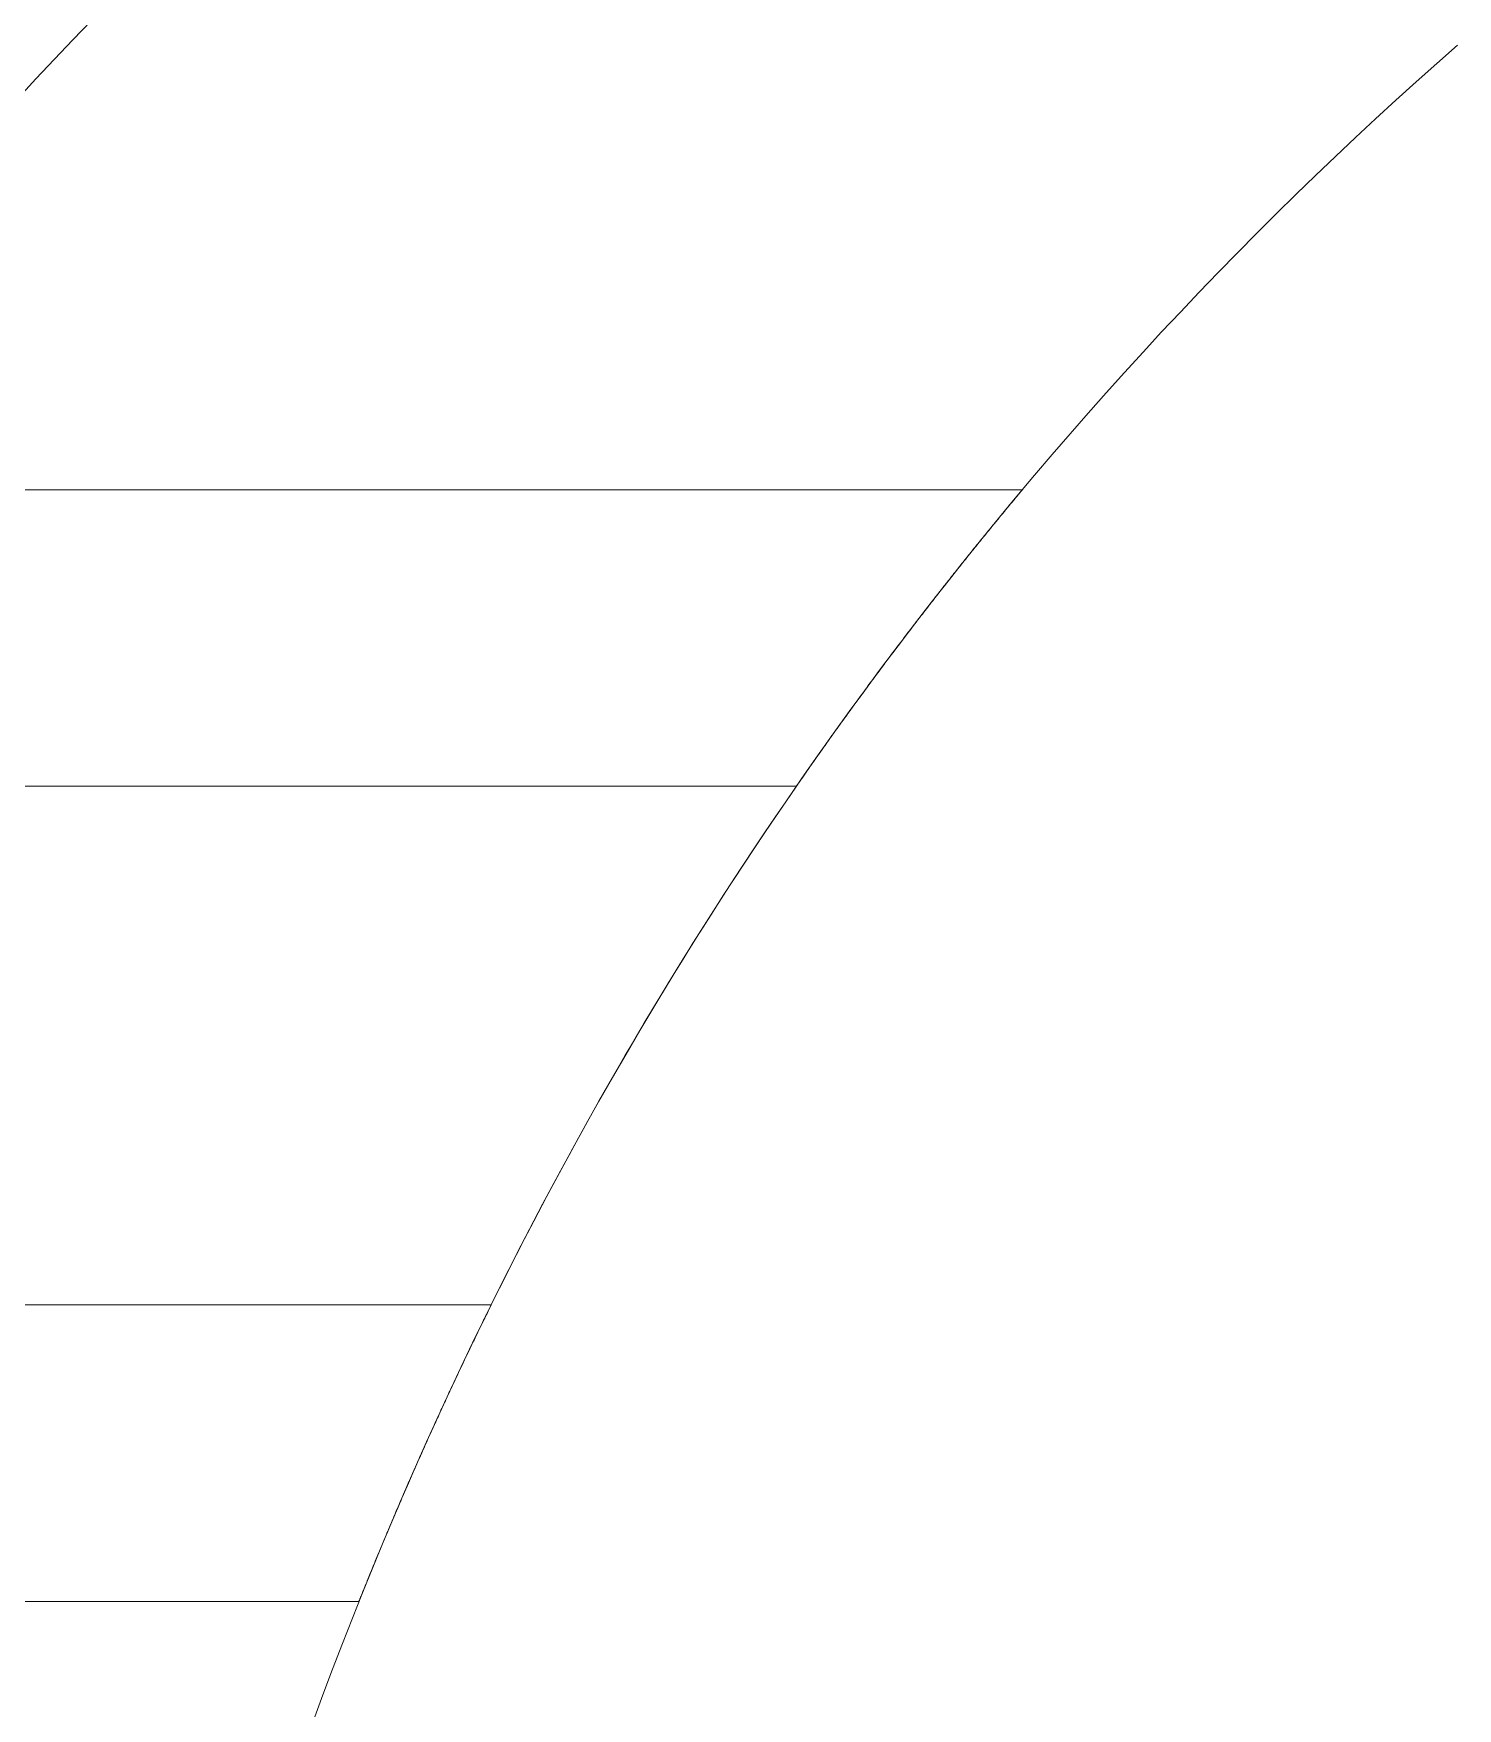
# Model space of a CAD drawing. Header units: millimetres. Extents: x 2680 to 2954, y 1171 to 1387.
# Drawn here: x 2911.49 to 2917.9, y 1288.74 to 1296.28 of the extents above; entities that cross this region are included whole.
import ezdxf

# ---------------------------------------------------------------- set-up
doc = ezdxf.new("R2010")
doc.units = ezdxf.units.MM

msp = doc.modelspace()

# ---------------------------------------------------------------- linework, layer by layer
at = {"color": 7, "linetype": 'Continuous', "lineweight": 15, "extrusion": (-0.253745, -3.38569e-15, 0.967271)}
for p, q in [((2909.9331, 1294.2249, 61.3669), (2915.9388, 1294.2249, 62.9423)), ((2908.9716, 1292.8916, 61.1146), (2914.9227, 1292.8916, 62.6758)), ((2907.573, 1290.5582, 60.7477), (2913.5501, 1290.5582, 62.3157)), ((2906.9145, 1289.2249, 60.575), (2912.9558, 1289.2249, 62.1598))]:
    msp.add_line(p, q, dxfattribs=at)
for centre, radius, start, end in [((-1278.2249, 2850.3351, -679.0231), 25.6667, 108.92464, 251.07536), ((-1278.2249, 2850.3351, -679.0231), 25.6667, 108.92464, 251.07536), ((-1282.2249, 2850.3351, -679.0231), 18.3333, 220.21417, 270), ((-1282.2249, 2850.3351, -679.0231), 18.3333, 220.21417, 270), ((-1282.2249, 2850.3351, -679.0231), 18.3333, 220.21417, 270), ((-1282.2249, 2850.3351, -679.0231), 18.3333, 220.21417, 270), ((-1282.2249, 2850.3351, -679.0231), 18.3333, 220.21417, 270), ((-1282.2249, 2850.3351, -679.0231), 18.3333, 220.21417, 270), ((-1282.2249, 2850.3351, -679.0231), 18.3333, 220.21417, 270), ((-1282.2249, 2850.3351, -679.0231), 18.3333, 220.21417, 270), ((-1282.2249, 2850.3351, -679.0231), 18.3333, 220.21417, 270), ((-1282.2249, 2850.3351, -679.0231), 18.3333, 220.21417, 270), ((-1282.2249, 2850.3351, -679.0231), 18.3333, 220.21417, 270), ((-1282.2249, 2850.3351, -679.0231), 18.3333, 220.21417, 270), ((-1282.2249, 2850.3351, -679.0231), 18.3333, 220.21417, 270), ((-1282.2249, 2850.3351, -679.0231), 18.3333, 234.42147, 242.96431), ((-1282.2249, 2850.3351, -679.0231), 18.3333, 234.42147, 242.96431), ((-1282.2249, 2850.3351, -679.0231), 18.3333, 234.42147, 242.96431), ((-1282.2249, 2850.3351, -679.0231), 18.3333, 234.42147, 242.96431), ((-1282.2249, 2850.3351, -679.0231), 18.3333, 234.42147, 242.96431), ((-1282.2249, 2850.3351, -679.0231), 18.3333, 234.42147, 242.96431), ((-1282.2249, 2850.3351, -679.0231), 18.3333, 234.42147, 242.96431), ((-1282.2249, 2850.3351, -679.0231), 18.3333, 234.42147, 242.96431), ((-1282.2249, 2850.3351, -679.0231), 18.3333, 234.42147, 242.96431), ((-1282.2249, 2850.3351, -679.0231), 18.3333, 234.42147, 242.96431), ((-1282.2249, 2850.3351, -679.0231), 18.3333, 234.42147, 242.96431), ((-1282.2249, 2850.3351, -679.0231), 18.3333, 234.42147, 242.96431), ((-1282.2249, 2850.3351, -679.0231), 18.3333, 234.42147, 242.96431), ((-1282.2249, 2850.3351, -679.0231), 18.3333, 234.42147, 242.96431)]:
    msp.add_arc(centre, radius, start, end, dxfattribs=at)
at = {"color": 7, "linetype": 'Continuous', "lineweight": 15}
for points, knots in [([(2915.9388, 1294.2249, 62.9423), (2915.9383, 1294.2244, 62.9422), (2915.9374, 1294.2233, 62.942), (2915.9301, 1294.2145, 62.9401), (2915.9183, 1294.2005, 62.937), (2915.902, 1294.1809, 62.9327), (2915.8818, 1294.1565, 62.9274), (2915.8579, 1294.1277, 62.9211), (2915.8304, 1294.0942, 62.9139), (2915.8002, 1294.0575, 62.906), (2915.7683, 1294.0183, 62.8976), (2915.7352, 1293.9774, 62.8889), (2915.6997, 1293.9334, 62.8796), (2915.6621, 1293.8864, 62.8698), (2915.6226, 1293.8366, 62.8594), (2915.5785, 1293.7807, 62.8478), (2915.5297, 1293.7183, 62.835), (2915.4761, 1293.6491, 62.821), (2915.4207, 1293.5769, 62.8064), (2915.3636, 1293.5017, 62.7915), (2915.3052, 1293.4238, 62.7761), (2915.2482, 1293.347, 62.7612), (2915.1929, 1293.2717, 62.7467), (2915.1394, 1293.1981, 62.7326), (2915.0855, 1293.1231, 62.7185), (2915.0313, 1293.0469, 62.7043), (2914.9768, 1292.9695, 62.69), (2914.9408, 1292.9175, 62.6805), (2914.9227, 1292.8916, 62.6758)], [0, 0, 0, 0, 0.036245, 0.072492, 0.109812, 0.147136, 0.183218, 0.219303, 0.256189, 0.293079, 0.327016, 0.360985, 0.394929, 0.42984, 0.464778, 0.499694, 0.542592, 0.585527, 0.628431, 0.672564, 0.71673, 0.760866, 0.800321, 0.839797, 0.879252, 0.919494, 0.959759, 1, 1, 1, 1]), ([(2914.9227, 1292.8916, 62.6758), (2914.9397, 1292.916, 62.6802), (2914.9735, 1292.9648, 62.6891), (2915.0248, 1293.0377, 62.7026), (2915.0763, 1293.1103, 62.7161), (2915.1319, 1293.1877, 62.7307), (2915.1912, 1293.2694, 62.7462), (2915.254, 1293.355, 62.7627), (2915.3169, 1293.4396, 62.7792), (2915.3797, 1293.523, 62.7957), (2915.4419, 1293.6047, 62.812), (2915.4976, 1293.677, 62.8266), (2915.5469, 1293.7404, 62.8395), (2915.59, 1293.7954, 62.8508), (2915.6321, 1293.8487, 62.8619), (2915.673, 1293.9001, 62.8726), (2915.7124, 1293.9492, 62.883), (2915.7516, 1293.9978, 62.8932), (2915.7898, 1294.0448, 62.9033), (2915.8224, 1294.0845, 62.9118), (2915.8483, 1294.116, 62.9186), (2915.8686, 1294.1406, 62.9239), (2915.8866, 1294.1623, 62.9286), (2915.902, 1294.1808, 62.9327), (2915.9148, 1294.1962, 62.9361), (2915.9252, 1294.2087, 62.9388), (2915.9328, 1294.2178, 62.9408), (2915.9376, 1294.2235, 62.942), (2915.9388, 1294.2249, 62.9423), (2915.9388, 1294.2249, 62.9423), (2915.9388, 1294.2249, 62.9423)], [0, 0, 0, 0, 0.037803, 0.075606, 0.113711, 0.151816, 0.198408, 0.245034, 0.291624, 0.339616, 0.38765, 0.435635, 0.471495, 0.507376, 0.543233, 0.580015, 0.616826, 0.653605, 0.696, 0.738391, 0.767398, 0.796427, 0.825427, 0.853742, 0.882081, 0.910392, 0.939824, 0.969288, 0.998719, 1, 1, 1, 1]), ([(2915.9388, 1294.2249, 62.9423), (2915.9383, 1294.2244, 62.9422), (2915.9374, 1294.2233, 62.942), (2915.9301, 1294.2145, 62.9401), (2915.9183, 1294.2005, 62.937), (2915.902, 1294.1809, 62.9327), (2915.8818, 1294.1565, 62.9274), (2915.8579, 1294.1277, 62.9211), (2915.8304, 1294.0942, 62.9139), (2915.8002, 1294.0575, 62.906), (2915.7683, 1294.0183, 62.8976), (2915.7352, 1293.9774, 62.8889), (2915.6997, 1293.9334, 62.8796), (2915.6621, 1293.8864, 62.8698), (2915.6226, 1293.8366, 62.8594), (2915.5785, 1293.7807, 62.8478), (2915.5297, 1293.7183, 62.835), (2915.4761, 1293.6491, 62.821), (2915.4207, 1293.5769, 62.8064), (2915.3636, 1293.5017, 62.7915), (2915.3052, 1293.4238, 62.7761), (2915.2482, 1293.347, 62.7612), (2915.1929, 1293.2717, 62.7467), (2915.1394, 1293.1981, 62.7326), (2915.0855, 1293.1231, 62.7185), (2915.0313, 1293.0469, 62.7043), (2914.9768, 1292.9695, 62.69), (2914.9408, 1292.9175, 62.6805), (2914.9227, 1292.8916, 62.6758)], [0, 0, 0, 0, 0.0362452, 0.0724915, 0.1098126, 0.1471353, 0.1832178, 0.219302, 0.2561889, 0.2930783, 0.327016, 0.3609854, 0.3949292, 0.4298404, 0.464778, 0.4996937, 0.5425919, 0.5855273, 0.6284307, 0.6725639, 0.7167302, 0.7608663, 0.800321, 0.839797, 0.8792521, 0.9194944, 0.9597585, 1, 1, 1, 1]), ([(2914.9227, 1292.8916, 62.6758), (2914.9397, 1292.916, 62.6802), (2914.9735, 1292.9648, 62.6891), (2915.0248, 1293.0377, 62.7026), (2915.0763, 1293.1103, 62.7161), (2915.1319, 1293.1877, 62.7307), (2915.1912, 1293.2694, 62.7462), (2915.254, 1293.355, 62.7627), (2915.3169, 1293.4396, 62.7792), (2915.3797, 1293.523, 62.7957), (2915.4419, 1293.6047, 62.812), (2915.4976, 1293.677, 62.8266), (2915.5469, 1293.7404, 62.8395), (2915.59, 1293.7954, 62.8508), (2915.6321, 1293.8487, 62.8619), (2915.673, 1293.9001, 62.8726), (2915.7124, 1293.9492, 62.883), (2915.7516, 1293.9978, 62.8932), (2915.7898, 1294.0448, 62.9033), (2915.8224, 1294.0845, 62.9118), (2915.8483, 1294.116, 62.9186), (2915.8686, 1294.1406, 62.9239), (2915.8866, 1294.1623, 62.9286), (2915.902, 1294.1808, 62.9327), (2915.9148, 1294.1962, 62.9361), (2915.9252, 1294.2087, 62.9388), (2915.9328, 1294.2178, 62.9408), (2915.9376, 1294.2235, 62.942), (2915.9388, 1294.2249, 62.9423), (2915.9388, 1294.2249, 62.9423), (2915.9388, 1294.2249, 62.9423)], [0, 0, 0, 0, 0.037803, 0.075606, 0.113711, 0.151816, 0.198408, 0.245034, 0.291623, 0.339616, 0.387649, 0.435635, 0.471495, 0.507375, 0.543232, 0.580015, 0.616826, 0.653603, 0.695999, 0.738389, 0.767395, 0.796424, 0.825427, 0.853741, 0.882081, 0.910391, 0.939823, 0.969288, 0.998718, 1, 1, 1, 1]), ([(2915.9388, 1294.2249, 62.9423), (2915.9383, 1294.2244, 62.9422), (2915.9374, 1294.2233, 62.942), (2915.9301, 1294.2145, 62.9401), (2915.9183, 1294.2005, 62.937), (2915.902, 1294.1809, 62.9327), (2915.8818, 1294.1565, 62.9274), (2915.8579, 1294.1277, 62.9211), (2915.8304, 1294.0942, 62.9139), (2915.8002, 1294.0575, 62.906), (2915.7683, 1294.0183, 62.8976), (2915.7352, 1293.9774, 62.8889), (2915.6997, 1293.9334, 62.8796), (2915.6621, 1293.8864, 62.8698), (2915.6226, 1293.8366, 62.8594), (2915.5785, 1293.7807, 62.8478), (2915.5297, 1293.7183, 62.835), (2915.4761, 1293.6491, 62.821), (2915.4207, 1293.5769, 62.8064), (2915.3636, 1293.5017, 62.7915), (2915.3052, 1293.4238, 62.7761), (2915.2482, 1293.347, 62.7612), (2915.1929, 1293.2717, 62.7467), (2915.1394, 1293.1981, 62.7326), (2915.0855, 1293.1231, 62.7185), (2915.0313, 1293.0469, 62.7043), (2914.9768, 1292.9695, 62.69), (2914.9408, 1292.9175, 62.6805), (2914.9227, 1292.8916, 62.6758)], [0, 0, 0, 0, 0.036245, 0.072491, 0.109813, 0.147136, 0.183218, 0.219303, 0.256189, 0.293078, 0.327016, 0.360985, 0.394929, 0.42984, 0.464778, 0.499694, 0.542592, 0.585527, 0.628431, 0.672564, 0.71673, 0.760866, 0.800321, 0.839797, 0.879252, 0.919494, 0.959759, 1, 1, 1, 1]), ([(2914.9227, 1292.8916, 62.6758), (2914.9397, 1292.916, 62.6802), (2914.9735, 1292.9648, 62.6891), (2915.0248, 1293.0377, 62.7026), (2915.0763, 1293.1103, 62.7161), (2915.1319, 1293.1877, 62.7307), (2915.1912, 1293.2694, 62.7462), (2915.254, 1293.355, 62.7627), (2915.3169, 1293.4396, 62.7792), (2915.3797, 1293.523, 62.7957), (2915.4419, 1293.6047, 62.812), (2915.4976, 1293.677, 62.8266), (2915.5469, 1293.7404, 62.8395), (2915.59, 1293.7954, 62.8508), (2915.6321, 1293.8487, 62.8619), (2915.673, 1293.9001, 62.8726), (2915.7124, 1293.9492, 62.883), (2915.7516, 1293.9978, 62.8932), (2915.7898, 1294.0448, 62.9033), (2915.8224, 1294.0845, 62.9118), (2915.8483, 1294.116, 62.9186), (2915.8686, 1294.1406, 62.9239), (2915.8866, 1294.1623, 62.9286), (2915.902, 1294.1808, 62.9327), (2915.9148, 1294.1962, 62.9361), (2915.9252, 1294.2087, 62.9388), (2915.9328, 1294.2178, 62.9408), (2915.9376, 1294.2235, 62.942), (2915.9388, 1294.2249, 62.9423), (2915.9388, 1294.2249, 62.9423), (2915.9388, 1294.2249, 62.9423)], [0, 0, 0, 0, 0.037803, 0.075606, 0.113711, 0.151816, 0.198408, 0.245034, 0.291624, 0.339616, 0.387649, 0.435635, 0.471495, 0.507375, 0.543232, 0.580015, 0.616826, 0.653604, 0.695999, 0.73839, 0.767397, 0.796425, 0.825427, 0.853741, 0.882081, 0.910392, 0.939823, 0.969288, 0.998718, 1, 1, 1, 1]), ([(2915.9388, 1294.2249, 62.9423), (2915.9383, 1294.2244, 62.9422), (2915.9374, 1294.2233, 62.942), (2915.9301, 1294.2145, 62.9401), (2915.9183, 1294.2005, 62.937), (2915.902, 1294.1809, 62.9327), (2915.8818, 1294.1565, 62.9274), (2915.8579, 1294.1277, 62.9211), (2915.8304, 1294.0942, 62.9139), (2915.8002, 1294.0575, 62.906), (2915.7683, 1294.0183, 62.8976), (2915.7352, 1293.9774, 62.8889), (2915.6997, 1293.9334, 62.8796), (2915.6621, 1293.8864, 62.8698), (2915.6226, 1293.8366, 62.8594), (2915.5785, 1293.7807, 62.8478), (2915.5297, 1293.7183, 62.835), (2915.4761, 1293.6491, 62.821), (2915.4207, 1293.5769, 62.8064), (2915.3636, 1293.5017, 62.7915), (2915.3052, 1293.4238, 62.7761), (2915.2482, 1293.347, 62.7612), (2915.1929, 1293.2717, 62.7467), (2915.1394, 1293.1981, 62.7326), (2915.0855, 1293.1231, 62.7185), (2915.0313, 1293.0469, 62.7043), (2914.9768, 1292.9695, 62.69), (2914.9408, 1292.9175, 62.6805), (2914.9227, 1292.8916, 62.6758)], [0, 0, 0, 0, 0.036245, 0.072491, 0.109813, 0.147135, 0.183217, 0.219303, 0.256188, 0.293077, 0.327016, 0.360985, 0.394928, 0.42984, 0.464777, 0.499693, 0.542592, 0.585527, 0.628431, 0.672563, 0.71673, 0.760866, 0.800321, 0.839797, 0.879252, 0.919494, 0.959759, 1, 1, 1, 1]), ([(2914.9227, 1292.8916, 62.6758), (2914.9397, 1292.916, 62.6802), (2914.9735, 1292.9648, 62.6891), (2915.0248, 1293.0377, 62.7026), (2915.0763, 1293.1103, 62.7161), (2915.1319, 1293.1877, 62.7307), (2915.1912, 1293.2694, 62.7462), (2915.254, 1293.355, 62.7627), (2915.3169, 1293.4396, 62.7792), (2915.3797, 1293.523, 62.7957), (2915.4419, 1293.6047, 62.812), (2915.4976, 1293.677, 62.8266), (2915.5469, 1293.7404, 62.8395), (2915.59, 1293.7954, 62.8508), (2915.6321, 1293.8487, 62.8619), (2915.673, 1293.9001, 62.8726), (2915.7124, 1293.9492, 62.883), (2915.7516, 1293.9978, 62.8932), (2915.7898, 1294.0448, 62.9033), (2915.8224, 1294.0845, 62.9118), (2915.8483, 1294.116, 62.9186), (2915.8686, 1294.1406, 62.9239), (2915.8866, 1294.1623, 62.9286), (2915.902, 1294.1808, 62.9327), (2915.9148, 1294.1962, 62.9361), (2915.9252, 1294.2087, 62.9388), (2915.9328, 1294.2178, 62.9408), (2915.9376, 1294.2235, 62.942), (2915.9388, 1294.2249, 62.9423), (2915.9388, 1294.2249, 62.9423), (2915.9388, 1294.2249, 62.9423)], [0, 0, 0, 0, 0.037803, 0.075606, 0.113711, 0.151816, 0.198408, 0.245034, 0.291624, 0.339616, 0.387649, 0.435635, 0.471495, 0.507375, 0.543232, 0.580015, 0.616826, 0.653604, 0.695999, 0.73839, 0.767397, 0.796425, 0.825427, 0.853741, 0.882081, 0.910392, 0.939823, 0.969288, 0.998718, 1, 1, 1, 1]), ([(2915.9388, 1294.2249, 62.9423), (2915.9383, 1294.2244, 62.9422), (2915.9374, 1294.2233, 62.942), (2915.9301, 1294.2145, 62.9401), (2915.9183, 1294.2005, 62.937), (2915.902, 1294.1809, 62.9327), (2915.8818, 1294.1565, 62.9274), (2915.8579, 1294.1277, 62.9211), (2915.8304, 1294.0942, 62.9139), (2915.8002, 1294.0575, 62.906), (2915.7683, 1294.0183, 62.8976), (2915.7352, 1293.9774, 62.8889), (2915.6997, 1293.9334, 62.8796), (2915.6621, 1293.8864, 62.8698), (2915.6226, 1293.8366, 62.8594), (2915.5785, 1293.7807, 62.8478), (2915.5297, 1293.7183, 62.835), (2915.4761, 1293.6491, 62.821), (2915.4207, 1293.5769, 62.8064), (2915.3636, 1293.5017, 62.7915), (2915.3052, 1293.4238, 62.7761), (2915.2482, 1293.347, 62.7612), (2915.1929, 1293.2717, 62.7467), (2915.1394, 1293.1981, 62.7326), (2915.0855, 1293.1231, 62.7185), (2915.0313, 1293.0469, 62.7043), (2914.9768, 1292.9695, 62.69), (2914.9408, 1292.9175, 62.6805), (2914.9227, 1292.8916, 62.6758)], [0, 0, 0, 0, 0.0362452, 0.0724915, 0.1098126, 0.1471353, 0.1832178, 0.219302, 0.2561889, 0.2930783, 0.327016, 0.3609854, 0.3949292, 0.4298404, 0.464778, 0.4996937, 0.5425919, 0.5855273, 0.6284307, 0.6725639, 0.7167302, 0.7608663, 0.800321, 0.839797, 0.8792521, 0.9194944, 0.9597585, 1, 1, 1, 1]), ([(2915.9388, 1294.2249, 62.9423), (2915.9383, 1294.2244, 62.9422), (2915.9374, 1294.2233, 62.942), (2915.9301, 1294.2145, 62.9401), (2915.9183, 1294.2005, 62.937), (2915.902, 1294.1809, 62.9327), (2915.8818, 1294.1565, 62.9274), (2915.8579, 1294.1277, 62.9211), (2915.8304, 1294.0942, 62.9139), (2915.8002, 1294.0575, 62.906), (2915.7683, 1294.0183, 62.8976), (2915.7352, 1293.9774, 62.8889), (2915.6997, 1293.9334, 62.8796), (2915.6621, 1293.8864, 62.8698), (2915.6226, 1293.8366, 62.8594), (2915.5785, 1293.7807, 62.8478), (2915.5297, 1293.7183, 62.835), (2915.4761, 1293.6491, 62.821), (2915.4207, 1293.5769, 62.8064), (2915.3636, 1293.5017, 62.7915), (2915.3052, 1293.4238, 62.7761), (2915.2482, 1293.347, 62.7612), (2915.1929, 1293.2717, 62.7467), (2915.1394, 1293.1981, 62.7326), (2915.0855, 1293.1231, 62.7185), (2915.0313, 1293.0469, 62.7043), (2914.9768, 1292.9695, 62.69), (2914.9408, 1292.9175, 62.6805), (2914.9227, 1292.8916, 62.6758)], [0, 0, 0, 0, 0.0362452, 0.0724915, 0.1098126, 0.1471353, 0.1832178, 0.219302, 0.2561889, 0.2930783, 0.327016, 0.3609854, 0.3949292, 0.4298404, 0.464778, 0.4996937, 0.5425919, 0.5855273, 0.6284307, 0.6725639, 0.7167302, 0.7608663, 0.800321, 0.839797, 0.8792521, 0.9194944, 0.9597585, 1, 1, 1, 1]), ([(2914.9227, 1292.8916, 62.6758), (2914.9397, 1292.916, 62.6802), (2914.9735, 1292.9648, 62.6891), (2915.0248, 1293.0377, 62.7026), (2915.0763, 1293.1103, 62.7161), (2915.1319, 1293.1877, 62.7307), (2915.1912, 1293.2694, 62.7462), (2915.254, 1293.355, 62.7627), (2915.3169, 1293.4396, 62.7792), (2915.3797, 1293.523, 62.7957), (2915.4419, 1293.6047, 62.812), (2915.4976, 1293.677, 62.8266), (2915.5469, 1293.7404, 62.8395), (2915.59, 1293.7954, 62.8508), (2915.6321, 1293.8487, 62.8619), (2915.673, 1293.9001, 62.8726), (2915.7124, 1293.9492, 62.883), (2915.7516, 1293.9978, 62.8932), (2915.7898, 1294.0448, 62.9033), (2915.8224, 1294.0845, 62.9118), (2915.8483, 1294.116, 62.9186), (2915.8686, 1294.1406, 62.9239), (2915.8866, 1294.1623, 62.9286), (2915.902, 1294.1808, 62.9327), (2915.9148, 1294.1962, 62.9361), (2915.9252, 1294.2087, 62.9388), (2915.9328, 1294.2178, 62.9408), (2915.9376, 1294.2235, 62.942), (2915.9388, 1294.2249, 62.9423), (2915.9388, 1294.2249, 62.9423), (2915.9388, 1294.2249, 62.9423)], [0, 0, 0, 0, 0.037803, 0.075606, 0.113711, 0.151816, 0.198408, 0.245034, 0.291624, 0.339616, 0.387649, 0.435635, 0.471495, 0.507375, 0.543232, 0.580015, 0.616827, 0.653604, 0.695999, 0.73839, 0.767396, 0.796425, 0.825427, 0.853741, 0.882081, 0.910392, 0.939823, 0.969288, 0.998718, 1, 1, 1, 1]), ([(2914.9227, 1292.8916, 62.6758), (2914.9397, 1292.916, 62.6802), (2914.9735, 1292.9648, 62.6891), (2915.0248, 1293.0377, 62.7026), (2915.0763, 1293.1103, 62.7161), (2915.1319, 1293.1877, 62.7307), (2915.1912, 1293.2694, 62.7462), (2915.254, 1293.355, 62.7627), (2915.3169, 1293.4396, 62.7792), (2915.3797, 1293.523, 62.7957), (2915.4419, 1293.6047, 62.812), (2915.4976, 1293.677, 62.8266), (2915.5469, 1293.7404, 62.8395), (2915.59, 1293.7954, 62.8508), (2915.6321, 1293.8487, 62.8619), (2915.673, 1293.9001, 62.8726), (2915.7124, 1293.9492, 62.883), (2915.7516, 1293.9978, 62.8932), (2915.7898, 1294.0448, 62.9033), (2915.8224, 1294.0845, 62.9118), (2915.8483, 1294.116, 62.9186), (2915.8686, 1294.1406, 62.9239), (2915.8866, 1294.1623, 62.9286), (2915.902, 1294.1808, 62.9327), (2915.9148, 1294.1962, 62.9361), (2915.9252, 1294.2087, 62.9388), (2915.9328, 1294.2178, 62.9408), (2915.9376, 1294.2235, 62.942), (2915.9388, 1294.2249, 62.9423), (2915.9388, 1294.2249, 62.9423), (2915.9388, 1294.2249, 62.9423)], [0, 0, 0, 0, 0.037803, 0.075606, 0.113711, 0.151816, 0.198408, 0.245034, 0.291624, 0.339616, 0.387649, 0.435635, 0.471495, 0.507375, 0.543232, 0.580015, 0.616827, 0.653604, 0.695999, 0.738389, 0.767396, 0.796425, 0.825427, 0.853741, 0.882081, 0.910391, 0.939823, 0.969289, 0.998719, 1, 1, 1, 1]), ([(2915.9388, 1294.2249, 62.9423), (2915.9383, 1294.2244, 62.9422), (2915.9374, 1294.2233, 62.942), (2915.9301, 1294.2145, 62.9401), (2915.9183, 1294.2005, 62.937), (2915.902, 1294.1809, 62.9327), (2915.8818, 1294.1565, 62.9274), (2915.8579, 1294.1277, 62.9211), (2915.8304, 1294.0942, 62.9139), (2915.8002, 1294.0575, 62.906), (2915.7683, 1294.0183, 62.8976), (2915.7352, 1293.9774, 62.8889), (2915.6997, 1293.9334, 62.8796), (2915.6621, 1293.8864, 62.8698), (2915.6226, 1293.8366, 62.8594), (2915.5785, 1293.7807, 62.8478), (2915.5297, 1293.7183, 62.835), (2915.4761, 1293.6491, 62.821), (2915.4207, 1293.5769, 62.8064), (2915.3636, 1293.5017, 62.7915), (2915.3052, 1293.4238, 62.7761), (2915.2482, 1293.347, 62.7612), (2915.1929, 1293.2717, 62.7467), (2915.1394, 1293.1981, 62.7326), (2915.0855, 1293.1231, 62.7185), (2915.0313, 1293.0469, 62.7043), (2914.9768, 1292.9695, 62.69), (2914.9408, 1292.9175, 62.6805), (2914.9227, 1292.8916, 62.6758)], [0, 0, 0, 0, 0.036246, 0.072492, 0.109813, 0.147136, 0.183218, 0.219303, 0.256189, 0.293079, 0.327016, 0.360985, 0.394929, 0.42984, 0.464778, 0.499694, 0.542592, 0.585528, 0.628431, 0.672564, 0.71673, 0.760866, 0.800321, 0.839797, 0.879252, 0.919494, 0.959759, 1, 1, 1, 1]), ([(2914.9227, 1292.8916, 62.6758), (2914.9397, 1292.916, 62.6802), (2914.9735, 1292.9648, 62.6891), (2915.0248, 1293.0377, 62.7026), (2915.0763, 1293.1103, 62.7161), (2915.1319, 1293.1877, 62.7307), (2915.1912, 1293.2694, 62.7462), (2915.254, 1293.355, 62.7627), (2915.3169, 1293.4396, 62.7792), (2915.3797, 1293.523, 62.7957), (2915.4419, 1293.6047, 62.812), (2915.4976, 1293.677, 62.8266), (2915.5469, 1293.7404, 62.8395), (2915.59, 1293.7954, 62.8508), (2915.6321, 1293.8487, 62.8619), (2915.673, 1293.9001, 62.8726), (2915.7124, 1293.9492, 62.883), (2915.7516, 1293.9978, 62.8932), (2915.7898, 1294.0448, 62.9033), (2915.8224, 1294.0845, 62.9118), (2915.8483, 1294.116, 62.9186), (2915.8686, 1294.1406, 62.9239), (2915.8866, 1294.1623, 62.9286), (2915.902, 1294.1808, 62.9327), (2915.9148, 1294.1962, 62.9361), (2915.9252, 1294.2087, 62.9388), (2915.9328, 1294.2178, 62.9408), (2915.9376, 1294.2235, 62.942), (2915.9388, 1294.2249, 62.9423), (2915.9388, 1294.2249, 62.9423), (2915.9388, 1294.2249, 62.9423)], [0, 0, 0, 0, 0.037803, 0.075606, 0.113711, 0.151816, 0.198408, 0.245034, 0.291624, 0.339616, 0.387649, 0.435635, 0.471495, 0.507375, 0.543232, 0.580015, 0.616826, 0.653604, 0.695999, 0.73839, 0.767397, 0.796425, 0.825427, 0.853741, 0.882081, 0.910392, 0.939823, 0.969288, 0.998718, 1, 1, 1, 1]), ([(2913.5501, 1290.5582, 62.3157), (2913.5371, 1290.5319, 62.3123), (2913.5112, 1290.4792, 62.3055), (2913.4729, 1290.4001, 62.2955), (2913.4348, 1290.3205, 62.2855), (2913.397, 1290.2408, 62.2756), (2913.3598, 1290.1611, 62.2658), (2913.3238, 1290.0832, 62.2564), (2913.2892, 1290.0073, 62.2473), (2913.2561, 1289.9338, 62.2386), (2913.2238, 1289.8613, 62.2301), (2913.1925, 1289.7904, 62.2219), (2913.1624, 1289.7213, 62.214), (2913.135, 1289.6577, 62.2068), (2913.1102, 1289.5996, 62.2003), (2913.0878, 1289.5466, 62.1944), (2913.0667, 1289.4963, 62.1889), (2913.047, 1289.4491, 62.1837), (2913.0289, 1289.4053, 62.179), (2913.0134, 1289.3673, 62.1749), (2913.0001, 1289.3349, 62.1714), (2912.989, 1289.3075, 62.1685), (2912.9793, 1289.2835, 62.166), (2912.9712, 1289.2633, 62.1638), (2912.9646, 1289.2471, 62.1621), (2912.9597, 1289.2347, 62.1608), (2912.9564, 1289.2265, 62.16), (2912.956, 1289.2254, 62.1599), (2912.9558, 1289.2249, 62.1598)], [0, 0, 0, 0, 0.040225, 0.080479, 0.120704, 0.162056, 0.203441, 0.244791, 0.285046, 0.325335, 0.365587, 0.407212, 0.448878, 0.490499, 0.527605, 0.564742, 0.601846, 0.640262, 0.678717, 0.71713, 0.750795, 0.784488, 0.818152, 0.85293, 0.88774, 0.922516, 0.961165, 1, 1, 1, 1]), ([(2912.9558, 1289.2249, 62.1598), (2912.9559, 1289.2252, 62.1598), (2912.9561, 1289.2258, 62.1599), (2912.958, 1289.2304, 62.1604), (2912.961, 1289.2379, 62.1612), (2912.9661, 1289.2506, 62.1625), (2912.9742, 1289.2708, 62.1646), (2912.9866, 1289.3017, 62.1679), (2913.0023, 1289.3403, 62.172), (2913.0211, 1289.3863, 62.1769), (2913.0428, 1289.439, 62.1826), (2913.0675, 1289.4983, 62.1891), (2913.0951, 1289.5641, 62.1964), (2913.1259, 1289.6366, 62.2044), (2913.1597, 1289.715, 62.2133), (2913.1965, 1289.7994, 62.2229), (2913.2359, 1289.8887, 62.2333), (2913.2737, 1289.9729, 62.2432), (2913.3086, 1290.0499, 62.2524), (2913.3402, 1290.1188, 62.2607), (2913.3729, 1290.1891, 62.2692), (2913.4065, 1290.2609, 62.278), (2913.4411, 1290.3338, 62.2871), (2913.4766, 1290.4078, 62.2964), (2913.5129, 1290.4827, 62.306), (2913.5377, 1290.533, 62.3125), (2913.5501, 1290.5582, 62.3157)], [0, 0, 0, 0, 0.028609, 0.057217, 0.08613, 0.115043, 0.161588, 0.208134, 0.255975, 0.303816, 0.351459, 0.399104, 0.447985, 0.496867, 0.547349, 0.597833, 0.649564, 0.701298, 0.737809, 0.774346, 0.810858, 0.848263, 0.885693, 0.923098, 0.961499, 1, 1, 1, 1]), ([(2913.5501, 1290.5582, 62.3157), (2913.5371, 1290.5319, 62.3123), (2913.5112, 1290.4792, 62.3055), (2913.4729, 1290.4001, 62.2955), (2913.4348, 1290.3205, 62.2855), (2913.397, 1290.2408, 62.2756), (2913.3598, 1290.1611, 62.2658), (2913.3238, 1290.0832, 62.2564), (2913.2892, 1290.0073, 62.2473), (2913.2561, 1289.9338, 62.2386), (2913.2238, 1289.8613, 62.2301), (2913.1925, 1289.7904, 62.2219), (2913.1624, 1289.7213, 62.214), (2913.135, 1289.6577, 62.2068), (2913.1102, 1289.5996, 62.2003), (2913.0878, 1289.5466, 62.1944), (2913.0667, 1289.4963, 62.1889), (2913.047, 1289.4491, 62.1837), (2913.0289, 1289.4053, 62.179), (2913.0134, 1289.3673, 62.1749), (2913.0001, 1289.3349, 62.1714), (2912.989, 1289.3075, 62.1685), (2912.9793, 1289.2835, 62.166), (2912.9712, 1289.2633, 62.1638), (2912.9646, 1289.2471, 62.1621), (2912.9597, 1289.2347, 62.1608), (2912.9564, 1289.2265, 62.16), (2912.956, 1289.2254, 62.1599), (2912.9558, 1289.2249, 62.1598)], [0, 0, 0, 0, 0.040225, 0.080479, 0.120704, 0.162056, 0.203441, 0.244791, 0.285046, 0.325335, 0.365587, 0.407212, 0.448878, 0.490499, 0.527606, 0.564743, 0.601846, 0.640262, 0.678717, 0.717131, 0.750795, 0.784489, 0.818153, 0.852929, 0.887741, 0.922517, 0.961166, 1, 1, 1, 1]), ([(2912.9558, 1289.2249, 62.1598), (2912.9559, 1289.2252, 62.1598), (2912.9561, 1289.2258, 62.1599), (2912.958, 1289.2304, 62.1604), (2912.961, 1289.2379, 62.1612), (2912.9661, 1289.2506, 62.1625), (2912.9742, 1289.2708, 62.1646), (2912.9866, 1289.3017, 62.1679), (2913.0023, 1289.3403, 62.172), (2913.0211, 1289.3863, 62.1769), (2913.0428, 1289.439, 62.1826), (2913.0675, 1289.4983, 62.1891), (2913.0951, 1289.5641, 62.1964), (2913.1259, 1289.6366, 62.2044), (2913.1597, 1289.715, 62.2133), (2913.1965, 1289.7994, 62.2229), (2913.2359, 1289.8887, 62.2333), (2913.2737, 1289.9729, 62.2432), (2913.3086, 1290.0499, 62.2524), (2913.3402, 1290.1188, 62.2607), (2913.3729, 1290.1891, 62.2692), (2913.4065, 1290.2609, 62.278), (2913.4411, 1290.3338, 62.2871), (2913.4766, 1290.4078, 62.2964), (2913.5129, 1290.4827, 62.306), (2913.5377, 1290.533, 62.3125), (2913.5501, 1290.5582, 62.3157)], [0, 0, 0, 0, 0.028609, 0.057218, 0.086129, 0.115041, 0.161587, 0.208133, 0.255975, 0.303817, 0.351459, 0.399103, 0.447985, 0.496868, 0.547348, 0.597833, 0.649564, 0.701297, 0.737809, 0.774346, 0.810858, 0.848262, 0.885692, 0.923098, 0.961499, 1, 1, 1, 1]), ([(2913.5501, 1290.5582, 62.3157), (2913.5371, 1290.5319, 62.3123), (2913.5112, 1290.4792, 62.3055), (2913.4729, 1290.4001, 62.2955), (2913.4348, 1290.3205, 62.2855), (2913.397, 1290.2408, 62.2756), (2913.3598, 1290.1611, 62.2658), (2913.3238, 1290.0832, 62.2564), (2913.2892, 1290.0073, 62.2473), (2913.2561, 1289.9338, 62.2386), (2913.2238, 1289.8613, 62.2301), (2913.1925, 1289.7904, 62.2219), (2913.1624, 1289.7213, 62.214), (2913.135, 1289.6577, 62.2068), (2913.1102, 1289.5996, 62.2003), (2913.0878, 1289.5466, 62.1944), (2913.0667, 1289.4963, 62.1889), (2913.047, 1289.4491, 62.1837), (2913.0289, 1289.4053, 62.179), (2913.0134, 1289.3673, 62.1749), (2913.0001, 1289.3349, 62.1714), (2912.989, 1289.3075, 62.1685), (2912.9793, 1289.2835, 62.166), (2912.9712, 1289.2633, 62.1638), (2912.9646, 1289.2471, 62.1621), (2912.9597, 1289.2347, 62.1608), (2912.9564, 1289.2265, 62.16), (2912.956, 1289.2254, 62.1599), (2912.9558, 1289.2249, 62.1598)], [0, 0, 0, 0, 0.040225, 0.080479, 0.120704, 0.162056, 0.203441, 0.244791, 0.285046, 0.325335, 0.365587, 0.407212, 0.448878, 0.490499, 0.527605, 0.564743, 0.601846, 0.640262, 0.678717, 0.71713, 0.750795, 0.784489, 0.818152, 0.852929, 0.88774, 0.922517, 0.961166, 1, 1, 1, 1]), ([(2912.9558, 1289.2249, 62.1598), (2912.9559, 1289.2252, 62.1598), (2912.9561, 1289.2258, 62.1599), (2912.958, 1289.2304, 62.1604), (2912.961, 1289.2379, 62.1612), (2912.9661, 1289.2506, 62.1625), (2912.9742, 1289.2708, 62.1646), (2912.9866, 1289.3017, 62.1679), (2913.0023, 1289.3403, 62.172), (2913.0211, 1289.3863, 62.1769), (2913.0428, 1289.439, 62.1826), (2913.0675, 1289.4983, 62.1891), (2913.0951, 1289.5641, 62.1964), (2913.1259, 1289.6366, 62.2044), (2913.1597, 1289.715, 62.2133), (2913.1965, 1289.7994, 62.2229), (2913.2359, 1289.8887, 62.2333), (2913.2737, 1289.9729, 62.2432), (2913.3086, 1290.0499, 62.2524), (2913.3402, 1290.1188, 62.2607), (2913.3729, 1290.1891, 62.2692), (2913.4065, 1290.2609, 62.278), (2913.4411, 1290.3338, 62.2871), (2913.4766, 1290.4078, 62.2964), (2913.5129, 1290.4827, 62.306), (2913.5377, 1290.533, 62.3125), (2913.5501, 1290.5582, 62.3157)], [0, 0, 0, 0, 0.028609, 0.057218, 0.086131, 0.115044, 0.161588, 0.208135, 0.255975, 0.303816, 0.351459, 0.399105, 0.447985, 0.496867, 0.54735, 0.597833, 0.649565, 0.701298, 0.737809, 0.774346, 0.810858, 0.848263, 0.885693, 0.923098, 0.961499, 1, 1, 1, 1]), ([(2912.9558, 1289.2249, 62.1598), (2912.9559, 1289.2252, 62.1598), (2912.9561, 1289.2258, 62.1599), (2912.958, 1289.2304, 62.1604), (2912.961, 1289.2379, 62.1612), (2912.9661, 1289.2506, 62.1625), (2912.9742, 1289.2708, 62.1646), (2912.9866, 1289.3017, 62.1679), (2913.0023, 1289.3403, 62.172), (2913.0211, 1289.3863, 62.1769), (2913.0428, 1289.439, 62.1826), (2913.0675, 1289.4983, 62.1891), (2913.0951, 1289.5641, 62.1964), (2913.1259, 1289.6366, 62.2044), (2913.1597, 1289.715, 62.2133), (2913.1965, 1289.7994, 62.2229), (2913.2359, 1289.8887, 62.2333), (2913.2737, 1289.9729, 62.2432), (2913.3086, 1290.0499, 62.2524), (2913.3402, 1290.1188, 62.2607), (2913.3729, 1290.1891, 62.2692), (2913.4065, 1290.2609, 62.278), (2913.4411, 1290.3338, 62.2871), (2913.4766, 1290.4078, 62.2964), (2913.5129, 1290.4827, 62.306), (2913.5377, 1290.533, 62.3125), (2913.5501, 1290.5582, 62.3157)], [0, 0, 0, 0, 0.028609, 0.057218, 0.086129, 0.115043, 0.161588, 0.208134, 0.255974, 0.303816, 0.351459, 0.399104, 0.447984, 0.496867, 0.547349, 0.597833, 0.649564, 0.701298, 0.737809, 0.774346, 0.810858, 0.848263, 0.885693, 0.923098, 0.961499, 1, 1, 1, 1]), ([(2913.5501, 1290.5582, 62.3157), (2913.5371, 1290.5319, 62.3123), (2913.5112, 1290.4792, 62.3055), (2913.4729, 1290.4001, 62.2955), (2913.4348, 1290.3205, 62.2855), (2913.397, 1290.2408, 62.2756), (2913.3598, 1290.1611, 62.2658), (2913.3238, 1290.0832, 62.2564), (2913.2892, 1290.0073, 62.2473), (2913.2561, 1289.9338, 62.2386), (2913.2238, 1289.8613, 62.2301), (2913.1925, 1289.7904, 62.2219), (2913.1624, 1289.7213, 62.214), (2913.135, 1289.6577, 62.2068), (2913.1102, 1289.5996, 62.2003), (2913.0878, 1289.5466, 62.1944), (2913.0667, 1289.4963, 62.1889), (2913.047, 1289.4491, 62.1837), (2913.0289, 1289.4053, 62.179), (2913.0134, 1289.3673, 62.1749), (2913.0001, 1289.3349, 62.1714), (2912.989, 1289.3075, 62.1685), (2912.9793, 1289.2835, 62.166), (2912.9712, 1289.2633, 62.1638), (2912.9646, 1289.2471, 62.1621), (2912.9597, 1289.2347, 62.1608), (2912.9564, 1289.2265, 62.16), (2912.956, 1289.2254, 62.1599), (2912.9558, 1289.2249, 62.1598)], [0, 0, 0, 0, 0.040225, 0.080479, 0.120704, 0.162056, 0.203442, 0.244791, 0.285046, 0.325335, 0.365587, 0.407212, 0.448878, 0.490499, 0.527606, 0.564743, 0.601847, 0.640262, 0.678718, 0.717129, 0.750795, 0.784489, 0.818153, 0.852931, 0.887739, 0.922518, 0.961166, 1, 1, 1, 1]), ([(2913.5501, 1290.5582, 62.3157), (2913.5371, 1290.5319, 62.3123), (2913.5112, 1290.4792, 62.3055), (2913.4729, 1290.4001, 62.2955), (2913.4348, 1290.3205, 62.2855), (2913.397, 1290.2408, 62.2756), (2913.3598, 1290.1611, 62.2658), (2913.3238, 1290.0832, 62.2564), (2913.2892, 1290.0073, 62.2473), (2913.2561, 1289.9338, 62.2386), (2913.2238, 1289.8613, 62.2301), (2913.1925, 1289.7904, 62.2219), (2913.1624, 1289.7213, 62.214), (2913.135, 1289.6577, 62.2068), (2913.1102, 1289.5996, 62.2003), (2913.0878, 1289.5466, 62.1944), (2913.0667, 1289.4963, 62.1889), (2913.047, 1289.4491, 62.1837), (2913.0289, 1289.4053, 62.179), (2913.0134, 1289.3673, 62.1749), (2913.0001, 1289.3349, 62.1714), (2912.989, 1289.3075, 62.1685), (2912.9793, 1289.2835, 62.166), (2912.9712, 1289.2633, 62.1638), (2912.9646, 1289.2471, 62.1621), (2912.9597, 1289.2347, 62.1608), (2912.9564, 1289.2265, 62.16), (2912.956, 1289.2254, 62.1599), (2912.9558, 1289.2249, 62.1598)], [0, 0, 0, 0, 0.040225, 0.080479, 0.120704, 0.162056, 0.203441, 0.244791, 0.285046, 0.325335, 0.365587, 0.407212, 0.448878, 0.490499, 0.527606, 0.564743, 0.601846, 0.640262, 0.678717, 0.717131, 0.750795, 0.784489, 0.818153, 0.852929, 0.887741, 0.922517, 0.961166, 1, 1, 1, 1]), ([(2912.9558, 1289.2249, 62.1598), (2912.9559, 1289.2252, 62.1598), (2912.9561, 1289.2258, 62.1599), (2912.958, 1289.2304, 62.1604), (2912.961, 1289.2379, 62.1612), (2912.9661, 1289.2506, 62.1625), (2912.9742, 1289.2708, 62.1646), (2912.9866, 1289.3017, 62.1679), (2913.0023, 1289.3403, 62.172), (2913.0211, 1289.3863, 62.1769), (2913.0428, 1289.439, 62.1826), (2913.0675, 1289.4983, 62.1891), (2913.0951, 1289.5641, 62.1964), (2913.1259, 1289.6366, 62.2044), (2913.1597, 1289.715, 62.2133), (2913.1965, 1289.7994, 62.2229), (2913.2359, 1289.8887, 62.2333), (2913.2737, 1289.9729, 62.2432), (2913.3086, 1290.0499, 62.2524), (2913.3402, 1290.1188, 62.2607), (2913.3729, 1290.1891, 62.2692), (2913.4065, 1290.2609, 62.278), (2913.4411, 1290.3338, 62.2871), (2913.4766, 1290.4078, 62.2964), (2913.5129, 1290.4827, 62.306), (2913.5377, 1290.533, 62.3125), (2913.5501, 1290.5582, 62.3157)], [0, 0, 0, 0, 0.028609, 0.057218, 0.086129, 0.115043, 0.161588, 0.208134, 0.255974, 0.303816, 0.351459, 0.399104, 0.447984, 0.496867, 0.547349, 0.597833, 0.649564, 0.701298, 0.737809, 0.774346, 0.810858, 0.848263, 0.885693, 0.923098, 0.961499, 1, 1, 1, 1]), ([(2913.5501, 1290.5582, 62.3157), (2913.5371, 1290.5319, 62.3123), (2913.5112, 1290.4792, 62.3055), (2913.4729, 1290.4001, 62.2955), (2913.4348, 1290.3205, 62.2855), (2913.397, 1290.2408, 62.2756), (2913.3598, 1290.1611, 62.2658), (2913.3238, 1290.0832, 62.2564), (2913.2892, 1290.0073, 62.2473), (2913.2561, 1289.9338, 62.2386), (2913.2238, 1289.8613, 62.2301), (2913.1925, 1289.7904, 62.2219), (2913.1624, 1289.7213, 62.214), (2913.135, 1289.6577, 62.2068), (2913.1102, 1289.5996, 62.2003), (2913.0878, 1289.5466, 62.1944), (2913.0667, 1289.4963, 62.1889), (2913.047, 1289.4491, 62.1837), (2913.0289, 1289.4053, 62.179), (2913.0134, 1289.3673, 62.1749), (2913.0001, 1289.3349, 62.1714), (2912.989, 1289.3075, 62.1685), (2912.9793, 1289.2835, 62.166), (2912.9712, 1289.2633, 62.1638), (2912.9646, 1289.2471, 62.1621), (2912.9597, 1289.2347, 62.1608), (2912.9564, 1289.2265, 62.16), (2912.956, 1289.2254, 62.1599), (2912.9558, 1289.2249, 62.1598)], [0, 0, 0, 0, 0.040225, 0.080479, 0.120704, 0.162056, 0.203441, 0.244791, 0.285046, 0.325335, 0.365587, 0.407212, 0.448878, 0.490499, 0.527606, 0.564743, 0.601846, 0.640262, 0.678717, 0.717131, 0.750795, 0.784489, 0.818153, 0.852929, 0.887741, 0.922517, 0.961166, 1, 1, 1, 1]), ([(2912.9558, 1289.2249, 62.1598), (2912.9559, 1289.2252, 62.1598), (2912.9561, 1289.2258, 62.1599), (2912.958, 1289.2304, 62.1604), (2912.961, 1289.2379, 62.1612), (2912.9661, 1289.2506, 62.1625), (2912.9742, 1289.2708, 62.1646), (2912.9866, 1289.3017, 62.1679), (2913.0023, 1289.3403, 62.172), (2913.0211, 1289.3863, 62.1769), (2913.0428, 1289.439, 62.1826), (2913.0675, 1289.4983, 62.1891), (2913.0951, 1289.5641, 62.1964), (2913.1259, 1289.6366, 62.2044), (2913.1597, 1289.715, 62.2133), (2913.1965, 1289.7994, 62.2229), (2913.2359, 1289.8887, 62.2333), (2913.2737, 1289.9729, 62.2432), (2913.3086, 1290.0499, 62.2524), (2913.3402, 1290.1188, 62.2607), (2913.3729, 1290.1891, 62.2692), (2913.4065, 1290.2609, 62.278), (2913.4411, 1290.3338, 62.2871), (2913.4766, 1290.4078, 62.2964), (2913.5129, 1290.4827, 62.306), (2913.5377, 1290.533, 62.3125), (2913.5501, 1290.5582, 62.3157)], [0, 0, 0, 0, 0.028609, 0.057218, 0.086129, 0.115043, 0.161588, 0.208134, 0.255974, 0.303816, 0.351459, 0.399104, 0.447984, 0.496867, 0.547349, 0.597833, 0.649564, 0.701298, 0.737809, 0.774346, 0.810858, 0.848263, 0.885693, 0.923098, 0.961499, 1, 1, 1, 1]), ([(2913.5501, 1290.5582, 62.3157), (2913.5371, 1290.5319, 62.3123), (2913.5112, 1290.4792, 62.3055), (2913.4729, 1290.4001, 62.2955), (2913.4348, 1290.3205, 62.2855), (2913.397, 1290.2408, 62.2756), (2913.3598, 1290.1611, 62.2658), (2913.3238, 1290.0832, 62.2564), (2913.2892, 1290.0073, 62.2473), (2913.2561, 1289.9338, 62.2386), (2913.2238, 1289.8613, 62.2301), (2913.1925, 1289.7904, 62.2219), (2913.1624, 1289.7213, 62.214), (2913.135, 1289.6577, 62.2068), (2913.1102, 1289.5996, 62.2003), (2913.0878, 1289.5466, 62.1944), (2913.0667, 1289.4963, 62.1889), (2913.047, 1289.4491, 62.1837), (2913.0289, 1289.4053, 62.179), (2913.0134, 1289.3673, 62.1749), (2913.0001, 1289.3349, 62.1714), (2912.989, 1289.3075, 62.1685), (2912.9793, 1289.2835, 62.166), (2912.9712, 1289.2633, 62.1638), (2912.9646, 1289.2471, 62.1621), (2912.9597, 1289.2347, 62.1608), (2912.9564, 1289.2265, 62.16), (2912.956, 1289.2254, 62.1599), (2912.9558, 1289.2249, 62.1598)], [0, 0, 0, 0, 0.040225, 0.080479, 0.120704, 0.162056, 0.203441, 0.244791, 0.285046, 0.325334, 0.365587, 0.407212, 0.448878, 0.490499, 0.527605, 0.564742, 0.601846, 0.640262, 0.678716, 0.717129, 0.750795, 0.784488, 0.818152, 0.85293, 0.88774, 0.922516, 0.961165, 1, 1, 1, 1]), ([(2912.9558, 1289.2249, 62.1598), (2912.9559, 1289.2252, 62.1598), (2912.9561, 1289.2258, 62.1599), (2912.958, 1289.2304, 62.1604), (2912.961, 1289.2379, 62.1612), (2912.9661, 1289.2506, 62.1625), (2912.9742, 1289.2708, 62.1646), (2912.9866, 1289.3017, 62.1679), (2913.0023, 1289.3403, 62.172), (2913.0211, 1289.3863, 62.1769), (2913.0428, 1289.439, 62.1826), (2913.0675, 1289.4983, 62.1891), (2913.0951, 1289.5641, 62.1964), (2913.1259, 1289.6366, 62.2044), (2913.1597, 1289.715, 62.2133), (2913.1965, 1289.7994, 62.2229), (2913.2359, 1289.8887, 62.2333), (2913.2737, 1289.9729, 62.2432), (2913.3086, 1290.0499, 62.2524), (2913.3402, 1290.1188, 62.2607), (2913.3729, 1290.1891, 62.2692), (2913.4065, 1290.2609, 62.278), (2913.4411, 1290.3338, 62.2871), (2913.4766, 1290.4078, 62.2964), (2913.5129, 1290.4827, 62.306), (2913.5377, 1290.533, 62.3125), (2913.5501, 1290.5582, 62.3157)], [0, 0, 0, 0, 0.028608, 0.057217, 0.08613, 0.115043, 0.161588, 0.208134, 0.255975, 0.303816, 0.351459, 0.399104, 0.447984, 0.496867, 0.547349, 0.597833, 0.649565, 0.701298, 0.737809, 0.774346, 0.810858, 0.848263, 0.885693, 0.923098, 0.961499, 1, 1, 1, 1])]:
    msp.add_open_spline(points, degree=3, knots=knots, dxfattribs=at)

doc.saveas('drawing.dxf')
